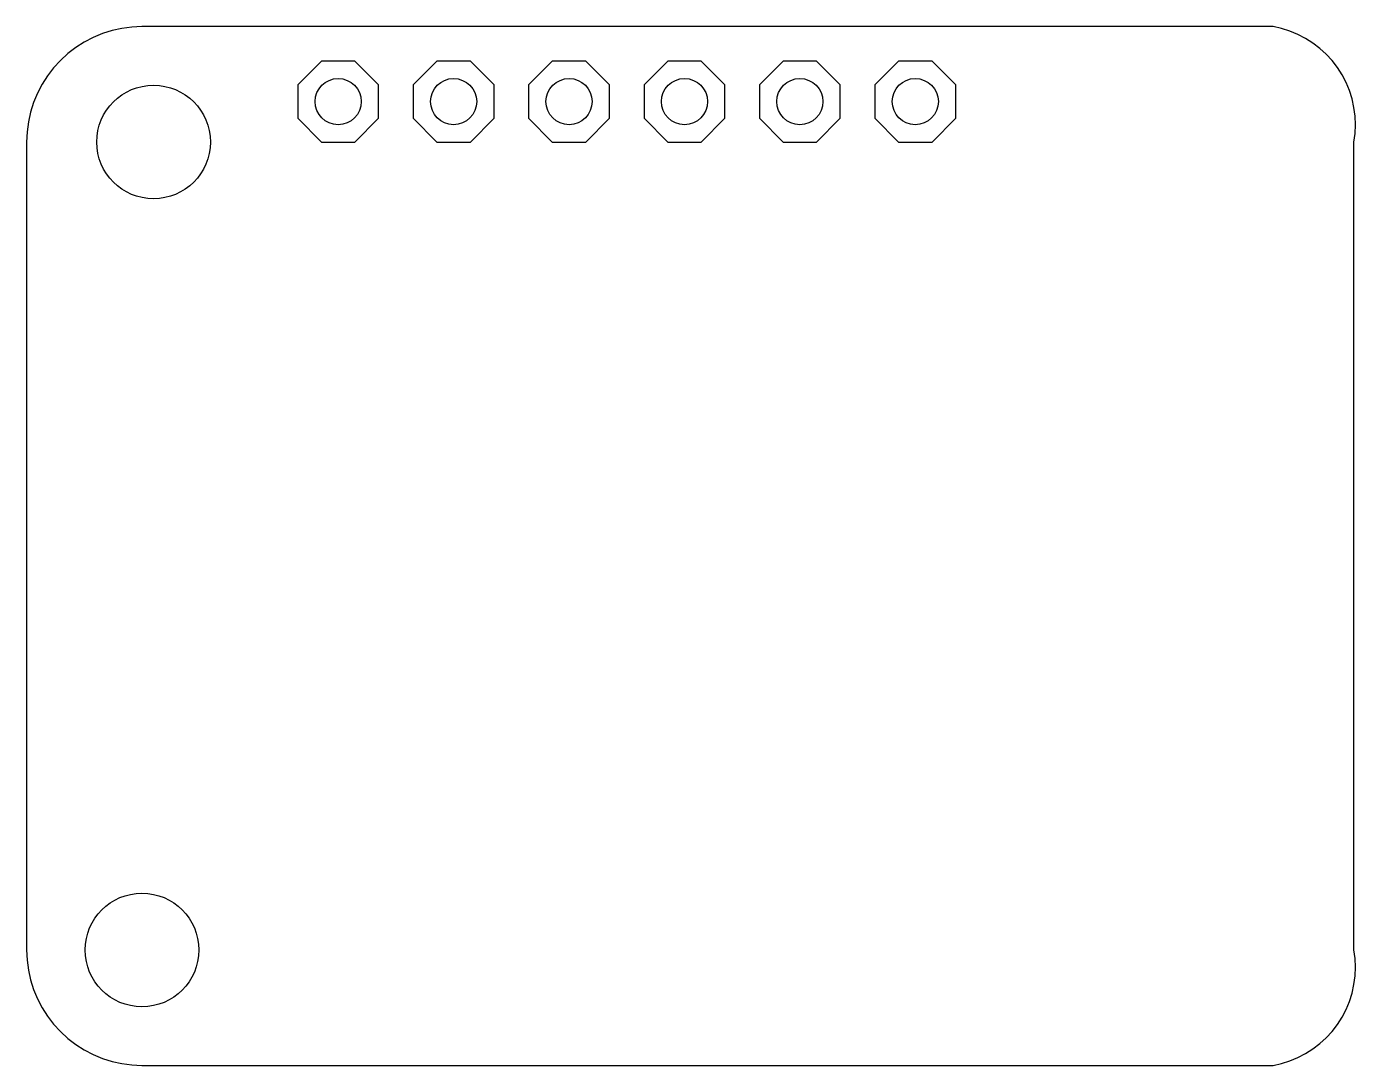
# Model space of a CAD drawing. Header units: millimetres. Extents: x 0 to 29.2, y 0 to 22.9.
import ezdxf

# ---------------------------------------------------------------- set-up
doc = ezdxf.new("R2010")
doc.units = ezdxf.units.MM

msp = doc.modelspace()

# ---------------------------------------------------------------- linework, layer by layer
at = {"layer": '16_copper'}
for points in [[(7.747, 20.841), (7.747, 21.577), (7.226, 22.098), (6.49, 22.098), (5.969, 21.577), (5.969, 20.841), (6.49, 20.32), (7.226, 20.32)], [(10.287, 20.841), (10.287, 21.577), (9.766, 22.098), (9.03, 22.098), (8.509, 21.577), (8.509, 20.841), (9.03, 20.32), (9.766, 20.32)], [(12.827, 20.841), (12.827, 21.577), (12.306, 22.098), (11.57, 22.098), (11.049, 21.577), (11.049, 20.841), (11.57, 20.32), (12.306, 20.32)], [(15.367, 20.841), (15.367, 21.577), (14.846, 22.098), (14.11, 22.098), (13.589, 21.577), (13.589, 20.841), (14.11, 20.32), (14.846, 20.32)], [(17.907, 20.841), (17.907, 21.577), (17.386, 22.098), (16.65, 22.098), (16.129, 21.577), (16.129, 20.841), (16.65, 20.32), (17.386, 20.32)], [(20.447, 20.841), (20.447, 21.577), (19.926, 22.098), (19.19, 22.098), (18.669, 21.577), (18.669, 20.841), (19.19, 20.32), (19.926, 20.32)]]:
    msp.add_lwpolyline(points, close=True, dxfattribs=at)
at = {"layer": '1_copper'}
for points in [[(7.747, 20.841), (7.747, 21.577), (7.226, 22.098), (6.49, 22.098), (5.969, 21.577), (5.969, 20.841), (6.49, 20.32), (7.226, 20.32)], [(10.287, 20.841), (10.287, 21.577), (9.766, 22.098), (9.03, 22.098), (8.509, 21.577), (8.509, 20.841), (9.03, 20.32), (9.766, 20.32)], [(12.827, 20.841), (12.827, 21.577), (12.306, 22.098), (11.57, 22.098), (11.049, 21.577), (11.049, 20.841), (11.57, 20.32), (12.306, 20.32)], [(15.367, 20.841), (15.367, 21.577), (14.846, 22.098), (14.11, 22.098), (13.589, 21.577), (13.589, 20.841), (14.11, 20.32), (14.846, 20.32)], [(17.907, 20.841), (17.907, 21.577), (17.386, 22.098), (16.65, 22.098), (16.129, 21.577), (16.129, 20.841), (16.65, 20.32), (17.386, 20.32)], [(20.447, 20.841), (20.447, 21.577), (19.926, 22.098), (19.19, 22.098), (18.669, 21.577), (18.669, 20.841), (19.19, 20.32), (19.926, 20.32)]]:
    msp.add_lwpolyline(points, close=True, dxfattribs=at)
at = {"layer": 'drills_PTH'}
for centre, radius in [((6.858, 21.209), 0.508), ((9.398, 21.209), 0.508), ((11.938, 21.209), 0.508), ((14.478, 21.209), 0.508), ((17.018, 21.209), 0.508), ((19.558, 21.209), 0.508), ((2.794, 20.32), 1.25), ((2.54, 2.54), 1.25)]:
    msp.add_circle(centre, radius, dxfattribs=at)
at = {"layer": 'outline'}
msp.add_lwpolyline([(0, 2.54), (0.01, 2.319), (0.039, 2.099), (0.087, 1.883), (0.153, 1.671), (0.238, 1.467), (0.34, 1.27), (0.459, 1.083), (0.594, 0.907), (0.744, 0.744), (0.907, 0.594), (1.083, 0.459), (1.27, 0.34), (1.467, 0.238), (1.671, 0.153), (1.883, 0.087), (2.099, 0.039), (2.319, 0.01), (2.54, 0), (27.432, 0), (27.619, 0.041), (27.801, 0.099), (27.978, 0.172), (28.147, 0.261), (28.309, 0.363), (28.46, 0.48), (28.601, 0.609), (28.731, 0.75), (28.847, 0.902), (28.95, 1.063), (29.038, 1.233), (29.111, 1.409), (29.169, 1.592), (29.21, 1.779), (29.235, 1.968), (29.243, 2.159), (29.235, 2.35), (29.21, 2.54), (29.21, 20.32), (29.235, 20.51), (29.243, 20.701), (29.235, 20.892), (29.21, 21.081), (29.169, 21.268), (29.111, 21.451), (29.038, 21.627), (28.95, 21.797), (28.847, 21.958), (28.731, 22.11), (28.601, 22.251), (28.46, 22.38), (28.309, 22.497), (28.147, 22.599), (27.978, 22.688), (27.801, 22.761), (27.619, 22.819), (27.432, 22.86), (2.54, 22.86), (2.319, 22.85), (2.099, 22.821), (1.883, 22.773), (1.671, 22.707), (1.467, 22.622), (1.27, 22.52), (1.083, 22.401), (0.907, 22.266), (0.744, 22.116), (0.594, 21.953), (0.459, 21.777), (0.34, 21.59), (0.238, 21.393), (0.153, 21.189), (0.087, 20.977), (0.039, 20.761), (0.01, 20.541), (0, 20.32), (0, 2.54)], close=True, dxfattribs=at)

doc.saveas('drawing.dxf')
